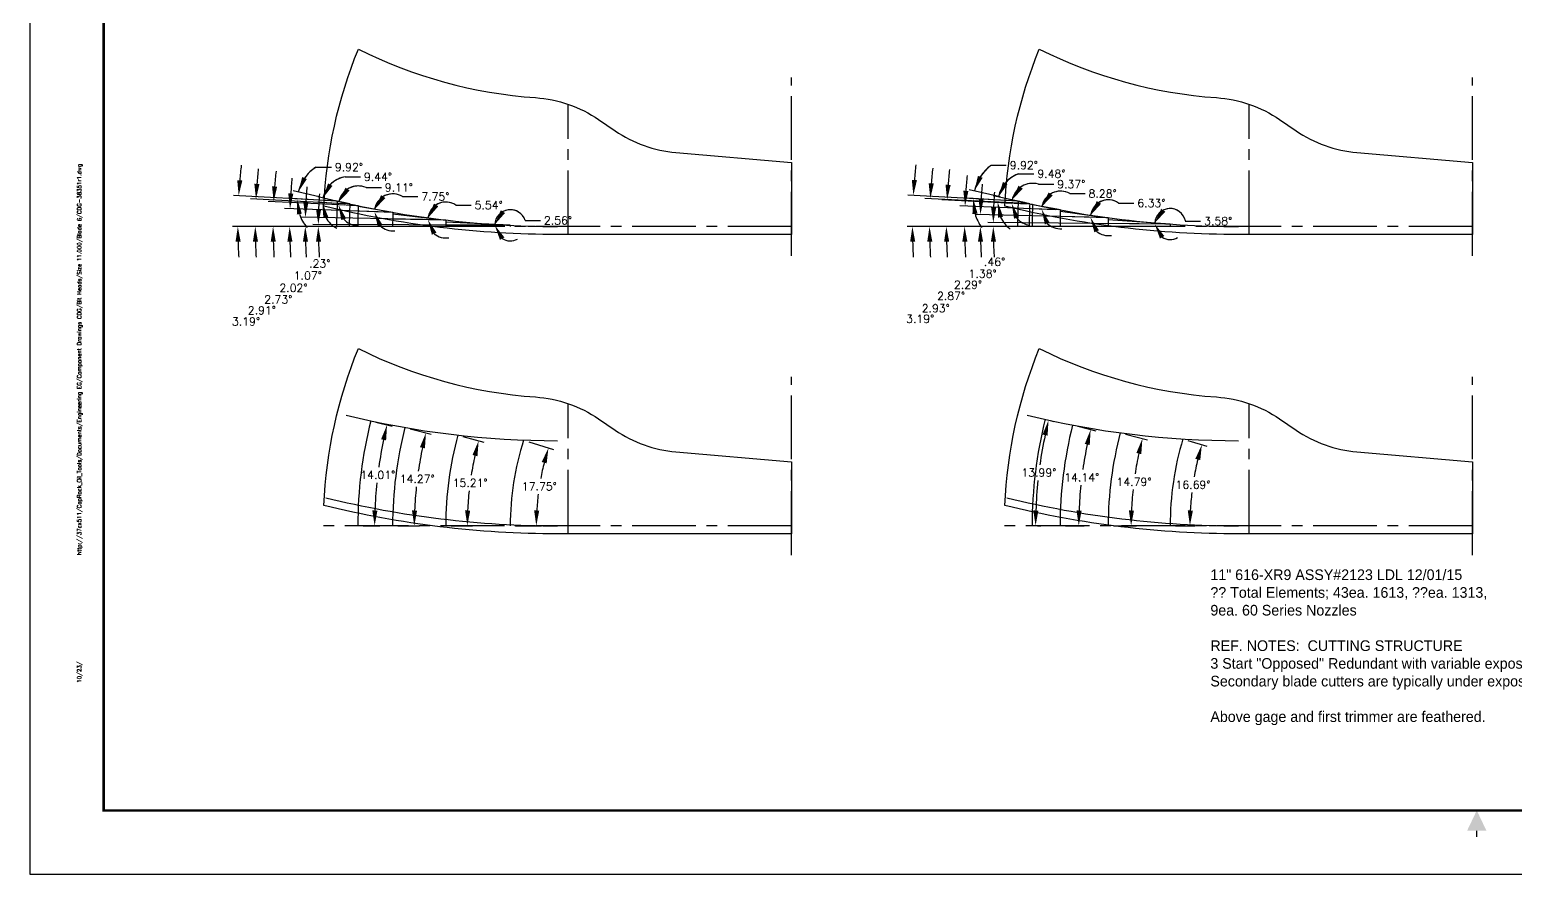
# Model space of a CAD drawing. Extents: x 0 to 80.8, y 22 to 44.
# Drawn here: x 0 to 17.45, y 22 to 31.92 of the extents above; entities that cross this region are included whole.
import ezdxf
from ezdxf.enums import TextEntityAlignment as Align

# ---------------------------------------------------------------- set-up
doc = ezdxf.new("R2010")
doc.units = 0
doc.header["$MEASUREMENT"] = 0
doc.linetypes.add('CENTER2', pattern=[1.125, 0.75, -0.125, 0.125, -0.125])
doc.layers.get('0').update_dxf_attribs({"linetype": 'CONTINUOUS'})
for name, color, linetype in [('CLine', 5, 'CENTER2'), ('Dims', 4, 'CONTINUOUS'), ('TEXT', 3, 'CONTINUOUS'), ('Title Block', 7, 'CONTINUOUS')]:
    doc.layers.add(name, color=color, linetype=linetype)
doc.styles.add('RomanD', font='romand.shx', dxfattribs={"width": 0.9})
doc.styles.add('RomanS', font='romans')
doc.dimstyles.new('Copy of Standard', dxfattribs={"dimtxt": 0.094, "dimasz": 0.18, "dimexe": 0.0625, "dimexo": 0.0625, "dimgap": 0.045, "dimtad": 0, "dimtih": 1, "dimtoh": 1, "dimdec": 4, "dimzin": 4, "dimdsep": 46, "dimtxsty": 'RomanS', "dimcen": 0.09, "dimazin": 1, "dimtfac": 1, "dimtdec": 4, "dimtofl": 0, "dimtmove": 0, "dimatfit": 1, "dimfxl": 1, "dimtolj": 1, "dimtzin": 0, "dimarcsym": 0})

# ---------------------------------------------------------------- blocks, each defined once
blk = doc.blocks.new('COT_Dblock')
at = {"layer": 'Title Block', "color": 8}
blk.add_lwpolyline([(0, 0), (34, 0), (34, 22), (0, 22)], close=True, dxfattribs=at)
at = {"layer": 'Title Block', "const_width": 0.03}
blk.add_lwpolyline([(33.13, 21.25), (0.87, 21.25), (0.87, 0.75), (33.13, 0.75)], close=True, dxfattribs=at)
at = {"layer": 'Title Block', "const_width": 0.015}
blk.add_lwpolyline([(17, 0.438), (17, 0.513)], dxfattribs=at)
at = {"layer": 'Title Block'}
blk.add_solid([(16.887, 0.513), (17.113, 0.513), (17, 0.75)], dxfattribs=at)
at = {"layer": 'Title Block', "color": 1, "style": 'RomanS', "flags": 8}
for tag, p in [('FNAME', (0.62, 3.75)), ('REVDATE', (0.62, 2.25)), ('USER', (0.62, 0.75))]:
    blk.add_attdef(tag, text='', height=0.047, rotation=90, dxfattribs=at).set_placement(p, align=Align.BOTTOM_LEFT)
at = {"layer": 'Title Block', "color": 3, "style": 'RomanS', "flags": 8}
blk.add_attdef('DRAWN', text='', height=0.11, dxfattribs=at).set_placement((28.7, 1.984), align=Align.MIDDLE_CENTER)
at = {"layer": 'Title Block', "color": 3, "style": 'RomanD', "width": 0.9, "flags": 8}
for tag, height, p in [('TITL1', 0.125, (31.337, 1.684)), ('TITL2', 0.094, (31.337, 1.514)), ('TITL3', 0.094, (31.337, 1.374))]:
    blk.add_attdef(tag, text='', height=height, dxfattribs=at).set_placement(p, align=Align.MIDDLE_CENTER)
at = {"layer": 'Title Block', "color": 3, "style": 'RomanS', "flags": 8}
for tag, p in [('DDATE', (28.356, 1.672)), ('CHECK', (28.356, 1.406)), ('MATRL', (28.356, 1.149)), ('PDATE', (28.356, 0.883)), ('SCALE', (29.896, 0.855)), ('SHEET', (32.005, 0.855))]:
    blk.add_attdef(tag, text='', height=0.094, dxfattribs=at).set_placement(p, align=Align.MIDDLE_LEFT)
for tag, p in [('FSCM#', (30.337, 1.121)), ('DWG#', (31.81, 1.121)), ('REV#', (32.97, 1.121))]:
    blk.add_attdef(tag, text='', height=0.094, dxfattribs=at).set_placement(p, align=Align.TOP_CENTER)
blk = doc.blocks.new('*D26')
at = {"layer": 'Dims', "color": 0, "lineweight": -2, "transparency": 16777216}
blk.add_line((13.576, 29.674), (13.756, 29.674), dxfattribs=at)
for start, end in [(11.3526, 175.9611), (57.1511, 116.5561), (238.9483, 298.3533)]:
    blk.add_arc((13.398, 29.639), 0.182, start, end, dxfattribs=at)
at = {"layer": 'Dims', "color": 0, "transparency": 16777216}
for points in [[(13.341, 29.784), (13.292, 29.818), (13.217, 29.651)], [(13.278, 29.468), (13.33, 29.498), (13.216, 29.64)]]:
    blk.add_solid(points, dxfattribs=at)
at = {"layer": 'Dims', "color": 0, "transparency": 16777216, "insert": (13.962, 29.674), "char_height": 0.094, "attachment_point": 5, "style": 'RomanS'}
blk.add_mtext('\\A1;3.58°', dxfattribs=at)
blk = doc.blocks.new('*D27')
at = {"layer": 'Dims', "color": 0, "lineweight": -2, "transparency": 16777216}
blk.add_line((12.793, 29.885), (12.973, 29.885), dxfattribs=at)
for start, end in [(54.6624, 172.2923), (70.9929, 121.6426), (229.2703, 279.92)]:
    blk.add_arc((12.671, 29.713), 0.21, start, end, dxfattribs=at)
at = {"layer": 'Dims', "color": 0, "transparency": 16777216}
for points in [[(12.586, 29.876), (12.536, 29.909), (12.463, 29.742)], [(12.507, 29.542), (12.561, 29.566), (12.461, 29.718)]]:
    blk.add_solid(points, dxfattribs=at)
at = {"layer": 'Dims', "color": 0, "transparency": 16777216, "insert": (13.177, 29.885), "char_height": 0.094, "attachment_point": 5, "style": 'RomanS'}
blk.add_mtext('\\A1;6.33°', dxfattribs=at)
blk = doc.blocks.new('*D28')
at = {"layer": 'Dims', "color": 0, "lineweight": -2, "transparency": 16777216}
blk.add_line((12.218, 29.996), (12.398, 29.996), dxfattribs=at)
for start, end in [(60.4878, 169.4288), (73.3857, 121.4072), (225.7322, 273.7537)]:
    blk.add_arc((12.109, 29.804), 0.221, start, end, dxfattribs=at)
at = {"layer": 'Dims', "color": 0, "transparency": 16777216}
for points in [[(12.018, 29.976), (11.969, 30.01), (11.891, 29.844)], [(11.926, 29.634), (11.982, 29.657), (11.888, 29.813)]]:
    blk.add_solid(points, dxfattribs=at)
at = {"layer": 'Dims', "color": 0, "transparency": 16777216, "insert": (12.604, 29.996), "char_height": 0.094, "attachment_point": 5, "style": 'RomanS'}
blk.add_mtext('\\A1;8.28°', dxfattribs=at)
blk = doc.blocks.new('*D29')
at = {"layer": 'Dims', "color": 0, "lineweight": -2, "transparency": 16777216}
for p, q in [((11.85, 30.107), (12.03, 30.107)), ((11.686, 29.875), (11.473, 29.885)), ((11.688, 29.89), (11.48, 29.935))]:
    blk.add_line(p, q, dxfattribs=at)
for start, end in [(74.1807, 167.7564), (82.2708, 125.0136), (219.8694, 262.6122)]:
    blk.add_arc((11.782, 29.87), 0.247, start, end, dxfattribs=at)
at = {"layer": 'Dims', "color": 0, "transparency": 16777216}
for points in [[(11.666, 30.055), (11.616, 30.089), (11.541, 29.922)], [(11.564, 29.702), (11.621, 29.721), (11.536, 29.882)]]:
    blk.add_solid(points, dxfattribs=at)
at = {"layer": 'Dims', "color": 0, "transparency": 16777216, "insert": (12.236, 30.107), "char_height": 0.094, "attachment_point": 5, "style": 'RomanS'}
blk.add_mtext('\\A1;9.37°', dxfattribs=at)
blk = doc.blocks.new('*D30')
at = {"layer": 'Dims', "color": 0, "lineweight": -2, "transparency": 16777216}
for p, q in [((11.617, 30.23), (11.797, 30.23)), ((11.55, 29.887), (11.31, 29.899)), ((11.553, 29.92), (11.32, 29.971))]:
    blk.add_line(p, q, dxfattribs=at)
for start, end in [(110.5583, 167.5857), (112.35, 139.9679), (204.683, 232.3009)]:
    blk.add_arc((11.749, 29.877), 0.377, start, end, dxfattribs=at)
at = {"layer": 'Dims', "color": 0, "transparency": 16777216}
for points in [[(11.487, 30.106), (11.433, 30.133), (11.381, 29.958)], [(11.377, 29.714), (11.436, 29.725), (11.372, 29.896)]]:
    blk.add_solid(points, dxfattribs=at)
at = {"layer": 'Dims', "color": 0, "transparency": 16777216, "insert": (12.003, 30.23), "char_height": 0.094, "attachment_point": 5, "style": 'RomanS'}
blk.add_mtext('\\A1;9.48°', dxfattribs=at)
blk = doc.blocks.new('*D31')
at = {"layer": 'Dims', "color": 0, "lineweight": -2, "transparency": 16777216}
for p, q in [((11.293, 30.33), (11.473, 30.33)), ((11.4, 29.957), (11.036, 30.042)), ((11.397, 29.92), (11.022, 29.941))]:
    blk.add_line(p, q, dxfattribs=at)
for start, end in [(127.2, 166.889), (127.7995, 147.3443), (196.3562, 215.901)]:
    blk.add_arc((11.614, 29.908), 0.53, start, end, dxfattribs=at)
at = {"layer": 'Dims', "color": 0, "transparency": 16777216}
for points in [[(11.195, 30.182), (11.14, 30.205), (11.097, 30.028)], [(11.075, 29.755), (11.135, 29.762), (11.084, 29.937)]]:
    blk.add_solid(points, dxfattribs=at)
at = {"layer": 'Dims', "color": 0, "transparency": 16777216, "insert": (11.679, 30.33), "char_height": 0.094, "attachment_point": 5, "style": 'RomanS'}
blk.add_mtext('\\A1;9.92°', dxfattribs=at)
blk = doc.blocks.new('*D32')
at = {"layer": 'Dims', "color": 0, "lineweight": -2, "transparency": 16777216}
for p, q in [((11.551, 29.911), (10.318, 29.98)), ((11.543, 29.61), (10.308, 29.61))]:
    blk.add_line(p, q, dxfattribs=at)
for start, end in [(173.677, 175.2442), (181.5672, 183.1345)]:
    blk.add_arc((16.951, 29.61), 6.581, start, end, dxfattribs=at)
at = {"layer": 'Dims', "color": 0, "transparency": 16777216}
for points in [[(10.423, 30.154), (10.363, 30.158), (10.381, 29.976)], [(10.343, 29.43), (10.403, 29.431), (10.37, 29.61)]]:
    blk.add_solid(points, dxfattribs=at)
at = {"layer": 'Dims', "color": 0, "transparency": 16777216, "insert": (10.461, 28.525), "char_height": 0.094, "attachment_point": 5, "style": 'RomanS'}
blk.add_mtext('\\A1;3.19°', dxfattribs=at)
blk = doc.blocks.new('*D33')
at = {"layer": 'Dims', "color": 0, "lineweight": -2, "transparency": 16777216}
for p, q in [((11.687, 29.88), (10.517, 29.94)), ((11.68, 29.61), (10.509, 29.61))]:
    blk.add_line(p, q, dxfattribs=at)
for start, end in [(173.832, 175.4486), (181.6166, 183.2332)]:
    blk.add_arc((16.951, 29.61), 6.38, start, end, dxfattribs=at)
at = {"layer": 'Dims', "color": 0, "transparency": 16777216}
for points in [[(10.621, 30.115), (10.561, 30.118), (10.58, 29.937)], [(10.544, 29.43), (10.604, 29.431), (10.571, 29.61)]]:
    blk.add_solid(points, dxfattribs=at)
at = {"layer": 'Dims', "color": 0, "transparency": 16777216, "insert": (10.644, 28.649), "char_height": 0.094, "attachment_point": 5, "style": 'RomanS'}
blk.add_mtext('\\A1;2.93°', dxfattribs=at)
blk = doc.blocks.new('*D34')
at = {"layer": 'Dims', "color": 0, "lineweight": -2, "transparency": 16777216}
for p, q in [((11.72, 29.873), (10.715, 29.923)), ((11.713, 29.61), (10.707, 29.61))]:
    blk.add_line(p, q, dxfattribs=at)
for start, end in [(173.7898, 175.4582), (181.6684, 183.3368)]:
    blk.add_arc((16.951, 29.61), 6.182, start, end, dxfattribs=at)
at = {"layer": 'Dims', "color": 0, "transparency": 16777216}
for points in [[(10.819, 30.098), (10.759, 30.102), (10.777, 29.92)], [(10.742, 29.43), (10.802, 29.431), (10.769, 29.61)]]:
    blk.add_solid(points, dxfattribs=at)
at = {"layer": 'Dims', "color": 0, "transparency": 16777216, "insert": (10.824, 28.794), "char_height": 0.094, "attachment_point": 5, "style": 'RomanS'}
blk.add_mtext('\\A1;2.87°', dxfattribs=at)
blk = doc.blocks.new('*D35')
at = {"layer": 'Dims', "color": 0, "lineweight": -2, "transparency": 16777216}
for p, q in [((12.046, 29.806), (10.926, 29.851)), ((12.042, 29.61), (10.921, 29.61))]:
    blk.add_line(p, q, dxfattribs=at)
for start, end in [(174.2543, 175.9825), (181.7282, 183.4564)]:
    blk.add_arc((16.951, 29.61), 5.968, start, end, dxfattribs=at)
at = {"layer": 'Dims', "color": 0, "transparency": 16777216}
for points in [[(11.028, 30.027), (10.968, 30.03), (10.988, 29.849)], [(10.956, 29.43), (11.016, 29.431), (10.983, 29.61)]]:
    blk.add_solid(points, dxfattribs=at)
at = {"layer": 'Dims', "color": 0, "transparency": 16777216, "insert": (11.023, 28.926), "char_height": 0.094, "attachment_point": 5, "style": 'RomanS'}
blk.add_mtext('\\A1;2.29°', dxfattribs=at)
blk = doc.blocks.new('*D36')
at = {"layer": 'Dims', "color": 0, "lineweight": -2, "transparency": 16777216}
for p, q in [((12.609, 29.715), (11.107, 29.751)), ((12.608, 29.61), (11.105, 29.61))]:
    blk.add_line(p, q, dxfattribs=at)
for start, end in [(175.054, 176.8373), (181.7833, 183.5666)]:
    blk.add_arc((16.951, 29.61), 5.783, start, end, dxfattribs=at)
at = {"layer": 'Dims', "color": 0, "transparency": 16777216}
for points in [[(11.206, 29.928), (11.147, 29.931), (11.169, 29.749)], [(11.14, 29.43), (11.2, 29.431), (11.168, 29.61)]]:
    blk.add_solid(points, dxfattribs=at)
at = {"layer": 'Dims', "color": 0, "transparency": 16777216, "insert": (11.194, 29.055), "char_height": 0.094, "attachment_point": 5, "style": 'RomanS'}
blk.add_mtext('\\A1;1.38°', dxfattribs=at)
blk = doc.blocks.new('*D37')
at = {"layer": 'Dims', "color": 0, "lineweight": -2, "transparency": 16777216}
for p, q in [((13.335, 29.639), (11.257, 29.656)), ((13.335, 29.61), (11.257, 29.61))]:
    blk.add_line(p, q, dxfattribs=at)
for start, end in [(175.8804, 177.7118), (181.8314, 183.6628)]:
    blk.add_arc((16.951, 29.61), 5.632, start, end, dxfattribs=at)
at = {"layer": 'Dims', "color": 0, "transparency": 16777216}
for points in [[(11.354, 29.834), (11.294, 29.836), (11.32, 29.655)], [(11.292, 29.43), (11.352, 29.431), (11.32, 29.61)]]:
    blk.add_solid(points, dxfattribs=at)
at = {"layer": 'Dims', "color": 0, "transparency": 16777216, "insert": (11.335, 29.195), "char_height": 0.094, "attachment_point": 5, "style": 'RomanS'}
blk.add_mtext('\\A1;.46°', dxfattribs=at)
blk = doc.blocks.new('*D38')
at = {"layer": 'Dims', "color": 0, "lineweight": -2, "transparency": 16777216}
blk.add_line((5.82, 29.681), (6, 29.681), dxfattribs=at)
for start, end in [(18.1044, 177.2087), (59.3965, 118.3026), (238.6715, 297.5776)]:
    blk.add_arc((5.646, 29.624), 0.183, start, end, dxfattribs=at)
at = {"layer": 'Dims', "color": 0, "transparency": 16777216}
for points in [[(5.584, 29.769), (5.534, 29.801), (5.463, 29.633)], [(5.524, 29.453), (5.577, 29.482), (5.463, 29.625)]]:
    blk.add_solid(points, dxfattribs=at)
at = {"layer": 'Dims', "color": 0, "transparency": 16777216, "insert": (6.206, 29.681), "char_height": 0.094, "attachment_point": 5, "style": 'RomanS'}
blk.add_mtext('\\A1;2.56°', dxfattribs=at)
blk = doc.blocks.new('*D39')
at = {"layer": 'Dims', "color": 0, "lineweight": -2, "transparency": 16777216}
blk.add_line((5.006, 29.861), (5.186, 29.861), dxfattribs=at)
for start, end in [(55.9357, 173.3912), (72.1919, 122.7916), (229.5309, 280.1305)]:
    blk.add_arc((4.888, 29.686), 0.211, start, end, dxfattribs=at)
at = {"layer": 'Dims', "color": 0, "transparency": 16777216}
for points in [[(4.8, 29.847), (4.749, 29.879), (4.679, 29.71)], [(4.724, 29.514), (4.779, 29.538), (4.678, 29.69)]]:
    blk.add_solid(points, dxfattribs=at)
at = {"layer": 'Dims', "color": 0, "transparency": 16777216, "insert": (5.392, 29.861), "char_height": 0.094, "attachment_point": 5, "style": 'RomanS'}
blk.add_mtext('\\A1;5.54°', dxfattribs=at)
blk = doc.blocks.new('*D40')
at = {"layer": 'Dims', "color": 0, "lineweight": -2, "transparency": 16777216}
blk.add_line((4.38, 29.961), (4.56, 29.961), dxfattribs=at)
for start, end in [(58.3967, 170.2333), (72.3777, 121.3055), (226.9069, 275.8346)]:
    blk.add_arc((4.266, 29.776), 0.217, start, end, dxfattribs=at)
at = {"layer": 'Dims', "color": 0, "transparency": 16777216}
for points in [[(4.178, 29.944), (4.128, 29.978), (4.052, 29.812)], [(4.09, 29.605), (4.145, 29.628), (4.049, 29.783)]]:
    blk.add_solid(points, dxfattribs=at)
at = {"layer": 'Dims', "color": 0, "transparency": 16777216, "insert": (4.766, 29.961), "char_height": 0.094, "attachment_point": 5, "style": 'RomanS'}
blk.add_mtext('\\A1;7.75°', dxfattribs=at)
blk = doc.blocks.new('*D41')
at = {"layer": 'Dims', "color": 0, "lineweight": -2, "transparency": 16777216}
for p, q in [((3.951, 30.068), (4.131, 30.068)), ((3.698, 29.861), (3.565, 29.867)), ((3.7, 29.887), (3.571, 29.914))]:
    blk.add_line(p, q, dxfattribs=at)
for start, end in [(67.0234, 168.1569), (77.2882, 122.7226), (222.7038, 268.1381)]:
    blk.add_arc((3.86, 29.853), 0.233, start, end, dxfattribs=at)
at = {"layer": 'Dims', "color": 0, "transparency": 16777216}
for points in [[(3.759, 30.032), (3.71, 30.066), (3.632, 29.901)], [(3.661, 29.685), (3.717, 29.705), (3.627, 29.864)]]:
    blk.add_solid(points, dxfattribs=at)
at = {"layer": 'Dims', "color": 0, "transparency": 16777216, "insert": (4.337, 30.068), "char_height": 0.094, "attachment_point": 5, "style": 'RomanS'}
blk.add_mtext('\\A1;9.11°', dxfattribs=at)
blk = doc.blocks.new('*D42')
at = {"layer": 'Dims', "color": 0, "lineweight": -2, "transparency": 16777216}
for p, q in [((3.705, 30.193), (3.885, 30.193)), ((3.55, 29.885), (3.376, 29.894)), ((3.553, 29.92), (3.384, 29.957))]:
    blk.add_line(p, q, dxfattribs=at)
for start, end in [(100.0366, 167.6476), (103.0393, 135.3434), (209.3916, 241.6958)]:
    blk.add_arc((3.761, 29.874), 0.324, start, end, dxfattribs=at)
at = {"layer": 'Dims', "color": 0, "transparency": 16777216}
for points in [[(3.557, 30.087), (3.505, 30.116), (3.445, 29.944)], [(3.45, 29.709), (3.508, 29.722), (3.438, 29.891)]]:
    blk.add_solid(points, dxfattribs=at)
at = {"layer": 'Dims', "color": 0, "transparency": 16777216, "insert": (4.091, 30.193), "char_height": 0.094, "attachment_point": 5, "style": 'RomanS'}
blk.add_mtext('\\A1;9.44°', dxfattribs=at)
blk = doc.blocks.new('*D43')
at = {"layer": 'Dims', "color": 0, "lineweight": -2, "transparency": 16777216}
for p, q in [((3.364, 30.307), (3.544, 30.307)), ((3.4, 29.957), (3.094, 30.029)), ((3.397, 29.92), (3.081, 29.937))]:
    blk.add_line(p, q, dxfattribs=at)
for start, end in [(121.9937, 166.889), (122.8632, 144.8761), (198.8244, 220.8373)]:
    blk.add_arc((3.614, 29.908), 0.471, start, end, dxfattribs=at)
at = {"layer": 'Dims', "color": 0, "transparency": 16777216}
for points in [[(3.256, 30.167), (3.201, 30.191), (3.155, 30.015)], [(3.138, 29.751), (3.197, 29.76), (3.143, 29.934)]]:
    blk.add_solid(points, dxfattribs=at)
at = {"layer": 'Dims', "color": 0, "transparency": 16777216, "insert": (3.75, 30.307), "char_height": 0.094, "attachment_point": 5, "style": 'RomanS'}
blk.add_mtext('\\A1;9.92°', dxfattribs=at)
blk = doc.blocks.new('*D44')
at = {"layer": 'Dims', "color": 0, "lineweight": -2, "transparency": 16777216}
for p, q in [((3.551, 29.911), (2.393, 29.976)), ((3.543, 29.61), (2.383, 29.61))]:
    blk.add_line(p, q, dxfattribs=at)
for start, end in [(173.641, 175.2263), (181.5852, 183.1705)]:
    blk.add_arc((8.951, 29.61), 6.506, start, end, dxfattribs=at)
at = {"layer": 'Dims', "color": 0, "transparency": 16777216}
for points in [[(2.498, 30.15), (2.438, 30.154), (2.455, 29.972)], [(2.418, 29.43), (2.478, 29.431), (2.445, 29.61)]]:
    blk.add_solid(points, dxfattribs=at)
at = {"layer": 'Dims', "color": 0, "transparency": 16777216, "insert": (2.541, 28.494), "char_height": 0.094, "attachment_point": 5, "style": 'RomanS'}
blk.add_mtext('\\A1;3.19°', dxfattribs=at)
blk = doc.blocks.new('*D45')
at = {"layer": 'Dims', "color": 0, "lineweight": -2, "transparency": 16777216}
for p, q in [((3.699, 29.877), (2.595, 29.934)), ((3.692, 29.61), (2.587, 29.61))]:
    blk.add_line(p, q, dxfattribs=at)
for start, end in [(173.8142, 175.4508), (181.6367, 183.2733)]:
    blk.add_arc((8.951, 29.61), 6.302, start, end, dxfattribs=at)
at = {"layer": 'Dims', "color": 0, "transparency": 16777216}
for points in [[(2.699, 30.108), (2.639, 30.112), (2.658, 29.93)], [(2.622, 29.43), (2.682, 29.431), (2.65, 29.61)]]:
    blk.add_solid(points, dxfattribs=at)
at = {"layer": 'Dims', "color": 0, "transparency": 16777216, "insert": (2.727, 28.625), "char_height": 0.094, "attachment_point": 5, "style": 'RomanS'}
blk.add_mtext('\\A1;2.91°', dxfattribs=at)
blk = doc.blocks.new('*D46')
at = {"layer": 'Dims', "color": 0, "lineweight": -2, "transparency": 16777216}
for p, q in [((3.798, 29.856), (2.803, 29.903)), ((3.792, 29.61), (2.796, 29.61))]:
    blk.add_line(p, q, dxfattribs=at)
for start, end in [(173.8837, 175.5766), (181.6929, 183.3858)]:
    blk.add_arc((8.951, 29.61), 6.092, start, end, dxfattribs=at)
at = {"layer": 'Dims', "color": 0, "transparency": 16777216}
for points in [[(2.907, 30.078), (2.847, 30.082), (2.866, 29.901)], [(2.831, 29.43), (2.891, 29.431), (2.859, 29.61)]]:
    blk.add_solid(points, dxfattribs=at)
at = {"layer": 'Dims', "color": 0, "transparency": 16777216, "insert": (2.92, 28.752), "char_height": 0.094, "attachment_point": 5, "style": 'RomanS'}
blk.add_mtext('\\A1;2.73°', dxfattribs=at)
blk = doc.blocks.new('*D47')
at = {"layer": 'Dims', "color": 0, "lineweight": -2, "transparency": 16777216}
for p, q in [((4.204, 29.778), (2.995, 29.82)), ((4.201, 29.61), (2.992, 29.61))]:
    blk.add_line(p, q, dxfattribs=at)
for start, end in [(174.4812, 176.2301), (181.7489, 183.4979)]:
    blk.add_arc((8.951, 29.61), 5.897, start, end, dxfattribs=at)
at = {"layer": 'Dims', "color": 0, "transparency": 16777216}
for points in [[(3.097, 29.996), (3.037, 30), (3.058, 29.818)], [(3.027, 29.43), (3.087, 29.431), (3.054, 29.61)]]:
    blk.add_solid(points, dxfattribs=at)
at = {"layer": 'Dims', "color": 0, "transparency": 16777216, "insert": (3.098, 28.889), "char_height": 0.094, "attachment_point": 5, "style": 'RomanS'}
blk.add_mtext('\\A1;2.02°', dxfattribs=at)
blk = doc.blocks.new('*D48')
at = {"layer": 'Dims', "color": 0, "lineweight": -2, "transparency": 16777216}
for p, q in [((4.826, 29.687), (3.176, 29.718)), ((4.825, 29.61), (3.175, 29.61))]:
    blk.add_line(p, q, dxfattribs=at)
for start, end in [(175.3211, 177.1261), (181.8051, 183.6102)]:
    blk.add_arc((8.951, 29.61), 5.714, start, end, dxfattribs=at)
at = {"layer": 'Dims', "color": 0, "transparency": 16777216}
for points in [[(3.275, 29.896), (3.215, 29.898), (3.238, 29.717)], [(3.21, 29.43), (3.27, 29.431), (3.237, 29.61)]]:
    blk.add_solid(points, dxfattribs=at)
at = {"layer": 'Dims', "color": 0, "transparency": 16777216, "insert": (3.267, 29.034), "char_height": 0.094, "attachment_point": 5, "style": 'RomanS'}
blk.add_mtext('\\A1;1.07°', dxfattribs=at)
blk = doc.blocks.new('*D49')
at = {"layer": 'Dims', "color": 0, "lineweight": -2, "transparency": 16777216}
for p, q in [((5.583, 29.624), (3.328, 29.633)), ((5.583, 29.61), (3.328, 29.61))]:
    blk.add_line(p, q, dxfattribs=at)
for start, end in [(176.0559, 177.9107), (181.8547, 183.7095)]:
    blk.add_arc((8.951, 29.61), 5.561, start, end, dxfattribs=at)
at = {"layer": 'Dims', "color": 0, "transparency": 16777216}
for points in [[(3.424, 29.812), (3.364, 29.814), (3.39, 29.633)], [(3.363, 29.43), (3.423, 29.431), (3.39, 29.61)]]:
    blk.add_solid(points, dxfattribs=at)
at = {"layer": 'Dims', "color": 0, "transparency": 16777216, "insert": (3.408, 29.174), "char_height": 0.094, "attachment_point": 5, "style": 'RomanS'}
blk.add_mtext('\\A1;.23°', dxfattribs=at)
blk = doc.blocks.new('*D54')
at = {"layer": 'Dims', "color": 0, "lineweight": -2, "transparency": 16777216}
for p, q in [((13.607, 27.096), (13.83, 27.029)), ((13.46, 26.094), (13.693, 26.094))]:
    blk.add_line(p, q, dxfattribs=at)
for start, end in [(166.4158, 170.047), (173.2561, 176.8939)]:
    blk.add_arc((16.951, 26.094), 3.321, start, end, dxfattribs=at)
at = {"layer": 'Dims', "color": 0, "transparency": 16777216}
for points in [[(13.694, 26.881), (13.752, 26.866), (13.77, 27.047)], [(13.665, 26.273), (13.605, 26.274), (13.63, 26.094)]]:
    blk.add_solid(points, dxfattribs=at)
at = {"layer": 'Dims', "color": 0, "transparency": 16777216, "insert": (13.666, 26.576), "char_height": 0.094, "attachment_point": 5, "style": 'RomanS'}
blk.add_mtext('\\A1;16.69°', dxfattribs=at)
blk = doc.blocks.new('*D55')
at = {"layer": 'Dims', "color": 0, "lineweight": -2, "transparency": 16777216}
for p, q in [((12.872, 27.171), (13.133, 27.102)), ((12.733, 26.094), (13.002, 26.094))]:
    blk.add_line(p, q, dxfattribs=at)
for start, end in [(167.777, 171.276), (173.9261, 177.429)]:
    blk.add_arc((16.951, 26.094), 4.012, start, end, dxfattribs=at)
at = {"layer": 'Dims', "color": 0, "transparency": 16777216}
for points in [[(13.001, 26.95), (13.059, 26.936), (13.072, 27.118)], [(12.973, 26.273), (12.913, 26.274), (12.939, 26.094)]]:
    blk.add_solid(points, dxfattribs=at)
at = {"layer": 'Dims', "color": 0, "transparency": 16777216, "insert": (12.973, 26.61), "char_height": 0.094, "attachment_point": 5, "style": 'RomanS'}
blk.add_mtext('\\A1;14.79°', dxfattribs=at)
blk = doc.blocks.new('*D56')
at = {"layer": 'Dims', "color": 0, "lineweight": -2, "transparency": 16777216}
for p, q in [((12.312, 27.263), (12.525, 27.209)), ((12.167, 26.094), (12.387, 26.094))]:
    blk.add_line(p, q, dxfattribs=at)
for start, end in [(168.0854, 171.7787), (174.0748, 177.7709)]:
    blk.add_arc((16.951, 26.094), 4.627, start, end, dxfattribs=at)
at = {"layer": 'Dims', "color": 0, "transparency": 16777216}
for points in [[(12.395, 27.056), (12.453, 27.042), (12.464, 27.224)], [(12.358, 26.273), (12.298, 26.274), (12.324, 26.094)]]:
    blk.add_solid(points, dxfattribs=at)
at = {"layer": 'Dims', "color": 0, "transparency": 16777216, "insert": (12.359, 26.663), "char_height": 0.094, "attachment_point": 5, "style": 'RomanS'}
blk.add_mtext('\\A1;14.14°', dxfattribs=at)
blk = doc.blocks.new('*D57')
at = {"layer": 'Dims', "color": 0, "lineweight": -2, "transparency": 16777216}
for p, q in [((11.99, 27.33), (12.03, 27.32)), ((11.838, 26.094), (11.879, 26.094))]:
    blk.add_line(p, q, dxfattribs=at)
for start, end in [(168.0202, 171.9702), (174.039, 177.9913)]:
    blk.add_arc((16.951, 26.094), 5.134, start, end, dxfattribs=at)
at = {"layer": 'Dims', "color": 0, "transparency": 16777216}
for points in [[(11.899, 27.166), (11.958, 27.153), (11.969, 27.335)], [(11.85, 26.273), (11.79, 26.274), (11.817, 26.094)]]:
    blk.add_solid(points, dxfattribs=at)
at = {"layer": 'Dims', "color": 0, "transparency": 16777216, "insert": (11.855, 26.719), "char_height": 0.094, "attachment_point": 5, "style": 'RomanS'}
blk.add_mtext('\\A1;13.99°', dxfattribs=at)
blk = doc.blocks.new('*D58')
at = {"layer": 'Dims', "color": 0, "lineweight": -2, "transparency": 16777216}
for p, q in [((5.862, 27.082), (6.153, 26.989)), ((5.708, 26.094), (6.013, 26.094))]:
    blk.add_line(p, q, dxfattribs=at)
for start, end in [(165.6899, 169.3432), (172.9002, 176.5621)]:
    blk.add_arc((8.951, 26.094), 3, start, end, dxfattribs=at)
at = {"layer": 'Dims', "color": 0, "transparency": 16777216}
for points in [[(6.015, 26.844), (6.073, 26.827), (6.094, 27.008)], [(5.986, 26.273), (5.926, 26.275), (5.951, 26.094)]]:
    blk.add_solid(points, dxfattribs=at)
at = {"layer": 'Dims', "color": 0, "transparency": 16777216, "insert": (5.987, 26.557), "char_height": 0.094, "attachment_point": 5, "style": 'RomanS'}
blk.add_mtext('\\A1;17.75°', dxfattribs=at)
blk = doc.blocks.new('*D59')
at = {"layer": 'Dims', "color": 0, "lineweight": -2, "transparency": 16777216}
for p, q in [((5.09, 27.143), (5.334, 27.077)), ((4.95, 26.094), (5.203, 26.094))]:
    blk.add_line(p, q, dxfattribs=at)
for start, end in [(167.4963, 170.9968), (173.7882, 177.2932)]:
    blk.add_arc((8.951, 26.094), 3.811, start, end, dxfattribs=at)
at = {"layer": 'Dims', "color": 0, "transparency": 16777216}
for points in [[(5.202, 26.926), (5.26, 26.911), (5.274, 27.093)], [(5.175, 26.273), (5.115, 26.274), (5.141, 26.094)]]:
    blk.add_solid(points, dxfattribs=at)
at = {"layer": 'Dims', "color": 0, "transparency": 16777216, "insert": (5.174, 26.598), "char_height": 0.094, "attachment_point": 5, "style": 'RomanS'}
blk.add_mtext('\\A1;15.21°', dxfattribs=at)
blk = doc.blocks.new('*D60')
at = {"layer": 'Dims', "color": 0, "lineweight": -2, "transparency": 16777216}
for p, q in [((4.469, 27.234), (4.715, 27.171)), ((4.326, 26.094), (4.58, 26.094))]:
    blk.add_line(p, q, dxfattribs=at)
for start, end in [(168.0546, 171.6641), (174.0609, 177.6735)]:
    blk.add_arc((8.951, 26.094), 4.433, start, end, dxfattribs=at)
at = {"layer": 'Dims', "color": 0, "transparency": 16777216}
for points in [[(4.585, 27.018), (4.643, 27.004), (4.655, 27.187)], [(4.551, 26.273), (4.491, 26.274), (4.518, 26.094)]]:
    blk.add_solid(points, dxfattribs=at)
at = {"layer": 'Dims', "color": 0, "transparency": 16777216, "insert": (4.552, 26.644), "char_height": 0.094, "attachment_point": 5, "style": 'RomanS'}
blk.add_mtext('\\A1;14.27°', dxfattribs=at)
blk = doc.blocks.new('*D61')
at = {"layer": 'Dims', "color": 0, "lineweight": -2, "transparency": 16777216}
for p, q in [((4.067, 27.313), (4.259, 27.265)), ((3.917, 26.094), (4.115, 26.094))]:
    blk.add_line(p, q, dxfattribs=at)
for start, end in [(168.0922, 171.908), (174.0763, 177.8947)]:
    blk.add_arc((8.951, 26.094), 4.899, start, end, dxfattribs=at)
at = {"layer": 'Dims', "color": 0, "transparency": 16777216}
for points in [[(4.128, 27.111), (4.187, 27.098), (4.198, 27.28)], [(4.085, 26.273), (4.025, 26.274), (4.052, 26.094)]]:
    blk.add_solid(points, dxfattribs=at)
at = {"layer": 'Dims', "color": 0, "transparency": 16777216, "insert": (4.089, 26.691), "char_height": 0.094, "attachment_point": 5, "style": 'RomanS'}
blk.add_mtext('\\A1;14.01°', dxfattribs=at)

msp = doc.modelspace()

# ---------------------------------------------------------------- linework, layer by layer
at = {"flags": 128}
for points in [[(3.45631, 29.84889, -0.08648905), (3.86099, 31.69366, 0.0990745), (5.94282, 31.12364, -0.13300265), (6.68358, 30.86643), (6.8772, 30.73435, 0.12854852), (7.59176, 30.4792), (8.95113, 30.36027), (8.95113, 29.51652), (6.20113, 29.51652, -0.06032463)], [(11.45631, 29.84889, -0.08648905), (11.86099, 31.69366, 0.0990745), (13.94282, 31.12364, -0.13300265), (14.68358, 30.86643), (14.8772, 30.73435, 0.12854852), (15.59176, 30.4792), (16.95113, 30.36027), (16.95113, 29.51652), (14.20113, 29.51652, -0.06032463)], [(3.45631, 26.3323, -0.08648905), (3.86099, 28.17707, 0.0990745), (5.94282, 27.60706, -0.13300265), (6.68358, 27.34985), (6.8772, 27.21776, 0.12854852), (7.59176, 26.96261), (8.95113, 26.84368), (8.95113, 25.99993), (6.20113, 25.99993, -0.06032463)], [(11.45631, 26.3323, -0.08648905), (11.86099, 28.17707, 0.0990745), (13.94282, 27.60706, -0.13300265), (14.68358, 27.34985), (14.8772, 27.21776, 0.12854852), (15.59176, 26.96261), (16.95113, 26.84368), (16.95113, 25.99993), (14.20113, 25.99993, -0.06032463)]]:
    msp.add_lwpolyline(points, format="xyb", close=True, dxfattribs=at)
at = {"color": 1}
for centre, radius in [((6.20113, 41.01652), 11.40625), ((14.20113, 41.01652), 11.40625), ((6.20113, 37.49993), 10.40625), ((14.20113, 37.49993), 10.40625), ((6.20113, 37.49993), 11.40625), ((14.20113, 37.49993), 11.40625)]:
    msp.add_arc(centre, radius, 256.191348, 270, dxfattribs=at)
at = {"layer": 'CLine'}
for p, q in [((8.95113, 29.26652), (8.95113, 31.36176)), ((16.95113, 29.26652), (16.95113, 31.36176)), ((6.32613, 29.51652), (6.32613, 31.04574)), ((14.32613, 29.51652), (14.32613, 31.04574)), ((8.95113, 25.74993), (8.95113, 27.84517)), ((16.95113, 25.74993), (16.95113, 27.84517)), ((6.32613, 25.99993), (6.32613, 27.52916)), ((14.32613, 25.99993), (14.32613, 27.52916))]:
    msp.add_line(p, q, dxfattribs=at)
at = {"layer": 'CLine', "color": 1}
for p, q in [((8.95113, 29.61027), (3.43113, 29.61027)), ((16.95113, 29.61027), (11.43113, 29.61027)), ((8.95113, 26.09368), (3.43113, 26.09368)), ((16.95113, 26.09368), (11.43113, 26.09368))]:
    msp.add_line(p, q, dxfattribs=at)
at = {"layer": 'TEXT'}
for p, q in [((3.61376, 29.9076), (3.45964, 29.91619)), ((3.46121, 29.94313), (3.61376, 29.9076)), ((3.76105, 29.87432), (3.61239, 29.88189)), ((3.76105, 29.87432), (3.6137, 29.90659)), ((3.8602, 29.85307), (3.76024, 29.85784)), ((3.76103, 29.87387), (3.8602, 29.85307)), ((4.26621, 29.77558), (3.85985, 29.84553)), ((11.61376, 29.9076), (11.45964, 29.91619)), ((11.46121, 29.94313), (11.61376, 29.9076)), ((11.74902, 29.87696), (11.6125, 29.88396)), ((11.74902, 29.87696), (11.61371, 29.90675)), ((11.78223, 29.86971), (11.74874, 29.87139)), ((11.74902, 29.87691), (11.78223, 29.86971)), ((12.10856, 29.80386), (11.78198, 29.86481)), ((4.26621, 29.77558), (3.85758, 29.79)), ((4.88839, 29.68606), (4.26411, 29.69771)), ((4.26563, 29.75822), (4.88839, 29.68606)), ((12.10856, 29.80386), (11.77985, 29.817)), ((12.67133, 29.71332), (12.1061, 29.72693)), ((12.10801, 29.78956), (12.67133, 29.71332)), ((13.39775, 29.6386), (12.67083, 29.68992)), ((5.64567, 29.6238), (4.88772, 29.62691)), ((5.64567, 29.6238), (4.888, 29.66074)), ((13.39775, 29.6386), (12.67023, 29.6444))]:
    msp.add_line(p, q, dxfattribs=at)
for centre, radius, start in [((8.95113, 29.61027), 5.34564, 176.811486), ((8.95113, 29.61027), 5.19679, 177.087511), ((8.95113, 29.61027), 5.09672, 177.269467), ((16.95113, 29.61027), 5.34564, 176.811486), ((16.95113, 29.61027), 5.20894, 177.065213), ((16.95113, 29.61027), 5.17541, 177.126635), ((8.95113, 29.61027), 4.68783, 177.979072), ((8.95113, 29.61027), 4.06345, 178.931234), ((16.95113, 29.61027), 4.84643, 177.7107), ((16.95113, 29.61027), 4.28104, 178.62064), ((8.95113, 29.61027), 3.30549, 179.765424), ((16.95113, 29.61027), 3.55349, 179.54325), ((8.95113, 26.09368), 5.09672, 165.986886), ((8.95113, 26.09368), 4.68783, 165.728156), ((16.95113, 26.09368), 5.17541, 166.011513), ((16.95113, 26.09368), 4.84643, 165.856361), ((8.95113, 26.09368), 4.06345, 164.789554), ((8.95113, 26.09368), 3.3055, 162.251961), ((16.95113, 26.09368), 4.28104, 165.206088), ((16.95113, 26.09368), 3.5535, 163.309709)]:
    msp.add_arc(centre, radius, start, 180, dxfattribs=at)

# ---------------------------------------------------------------- block references
at = {"layer": 'Title Block'}
ref = msp.add_blockref('COT_Dblock', (0, 22), dxfattribs=at)
ref.add_attrib('REVDATE', '10/23/', dxfattribs={"color": 1, "height": 0.047, "rotation": 90, "style": 'RomanS', "flags": 8}).set_placement((0.62, 24.25), align=Align.BOTTOM_LEFT)
ref.add_attrib('FNAME', 'http://37cx511/CapRock_Oil_Tools/Documents/Engineering EG/Component Drawings CDG/Bit Heads/Size 11.000/Blade 6/CDG-38351r1.dwg', dxfattribs={"color": 1, "height": 0.047, "rotation": 90, "style": 'RomanS', "flags": 8}).set_placement((0.62, 25.75), align=Align.BOTTOM_LEFT)

# ---------------------------------------------------------------- texts
at = {"layer": 'TEXT', "insert": (13.87055, 25.58167), "char_height": 0.125, "width": 8.4192095, "attachment_point": 1}
msp.add_mtext('11" 616-XR9 ASSY#2123 LDL 12/01/15\\P?? Total Elements; 43ea. 1613, ??ea. 1313,\\P9ea. 60 Series Nozzles\\P\\PREF. NOTES:  CUTTING STRUCTURE\\P3 Start "Opposed" Redundant with variable exposure.  \\PSecondary blade cutters are typically under exposed parallel to bit axis by -.020". \\P\\PAbove gage and first trimmer are feathered.', dxfattribs=at)

# ---------------------------------------------------------------- dimensions: what is measured, and where the dimension line sits
at = {"layer": 'Dims'}
for base, line1, line2, picture, middle in [((3.14538, 29.96093), ((3.46121, 29.94313), (3.61376, 29.9076)), ((3.61376, 29.9076), (3.45964, 29.91619)), '*D43', (3.75014, 30.3074)), ((11.08692, 29.96759), ((11.46121, 29.94313), (11.61376, 29.9076)), ((11.61376, 29.9076), (11.45964, 29.91619)), '*D31', (11.67932, 30.32995)), ((3.43934, 29.90847), ((3.76105, 29.87432), (3.6137, 29.90659)), ((3.76105, 29.87432), (3.61239, 29.88189)), '*D42', (4.09082, 30.19289)), ((11.37409, 29.917), ((11.74902, 29.87696), (11.61371, 29.90675)), ((11.74902, 29.87696), (11.6125, 29.88396)), '*D30', (12.00275, 30.23002)), ((3.62833, 29.87649), ((3.76103, 29.87387), (3.8602, 29.85307)), ((3.8602, 29.85307), (3.76024, 29.85784)), '*D41', (4.33732, 30.06763)), ((4.04959, 29.79303), ((4.26621, 29.77558), (3.85985, 29.84553)), ((4.26621, 29.77558), (3.85758, 29.79)), '*D40', (4.76624, 29.96068)), ((11.536607, 29.895509), ((11.749019, 29.876914), (11.782228, 29.869707)), ((11.782228, 29.869707), (11.748739, 29.871388)), '*D29', (12.235697, 30.107326)), ((11.88824, 29.82333), ((12.10856, 29.80386), (11.78198, 29.86481)), ((12.10856, 29.80386), (11.77985, 29.817)), '*D28', (12.60366, 29.99634)), ((4.67807, 29.69678), ((4.26563, 29.75822), (4.88839, 29.68606)), ((4.88839, 29.68606), (4.26411, 29.69771)), '*D39', (5.39249, 29.86052)), ((12.46132, 29.72613), ((12.10801, 29.78956), (12.67133, 29.71332)), ((12.67133, 29.71332), (12.1061, 29.72693)), '*D27', (13.17693, 29.88496)), ((5.46266, 29.62728), ((5.64567, 29.6238), (4.888, 29.66074)), ((5.64567, 29.6238), (4.88772, 29.62691)), '*D38', (6.20578, 29.68068)), ((13.21619, 29.64383), ((13.39775, 29.6386), (12.67083, 29.68992)), ((13.39775, 29.6386), (12.67023, 29.6444)), '*D26', (13.96198, 29.67435))]:
    dim = msp.add_angular_dim_2l(base=base, line1=line1, line2=line2, dimstyle='Copy of Standard', dxfattribs=at)
    dim.commit()
    dim.dimension.update_dxf_attribs({"geometry": picture, "text_midpoint": middle})
for base, center, p1, p2, picture, middle in [((2.44957, 29.85159), (8.95113, 29.61027), (3.61376, 29.9076), (3.60549, 29.61027), '*D44', (2.5415, 28.49443)), ((2.65318, 29.82378), (8.95113, 29.61027), (3.76105, 29.87432), (3.75434, 29.61027), '*D45', (2.72708, 28.62493)), ((2.86185, 29.8038), (8.95113, 29.61027), (3.8602, 29.85307), (3.85441, 29.61027), '*D46', (2.91953, 28.752)), ((10.37496, 29.85436), (16.95113, 29.61027), (11.61376, 29.9076), (11.60549, 29.61027), '*D32', (10.46061, 28.52457)), ((10.575, 29.82809), (16.95113, 29.61027), (11.74902, 29.87696), (11.74219, 29.61027), '*D33', (10.64406, 28.64939)), ((10.77289, 29.81691), (16.95113, 29.61027), (11.78223, 29.86971), (11.77572, 29.61027), '*D34', (10.8236, 28.7937)), ((10.98546, 29.76922), (16.95113, 29.61027), (12.10856, 29.80386), (12.1047, 29.61027), '*D35', (11.02266, 28.92632)), ((3.05564, 29.74893), (8.95113, 29.61027), (4.26621, 29.77558), (4.2633, 29.61027), '*D47', (3.09823, 28.88937)), ((3.2379, 29.68132), (8.95113, 29.61027), (4.88839, 29.68606), (4.88768, 29.61027), '*D48', (3.26663, 29.03362)), ((11.16843, 29.70309), (16.95113, 29.61027), (12.67133, 29.71332), (12.67009, 29.61027), '*D36', (11.1944, 29.05504)), ((3.39045, 29.62545), (8.95113, 29.61027), (5.64567, 29.6238), (5.64564, 29.61027), '*D49', (3.40753, 29.17442)), ((11.31969, 29.6402), (16.95113, 29.61027), (13.39775, 29.6386), (13.39764, 29.61027), '*D37', (11.33491, 29.19545))]:
    dim = msp.add_angular_dim_3p(base=base, center=center, p1=p1, p2=p2, dimstyle='Copy of Standard', dxfattribs=at)
    dim.commit()
    dim.dimension.update_dxf_attribs({"geometry": picture, "text_midpoint": middle, "dimtype": 165})
for base, center, p1, p2, picture, middle in [((4.11707, 26.88894), (8.95113, 26.09368), (4.00609, 27.32782), (3.85441, 26.09368), '*D61', (4.08868, 26.69128)), ((4.57882, 26.8265), (8.95113, 26.09368), (4.40798, 27.24934), (4.2633, 26.09368), '*D60', (4.55218, 26.6444)), ((11.88452, 26.9257), (16.95113, 26.09368), (11.9292, 27.34472), (11.77572, 26.09368), '*D57', (11.85487, 26.71891)), ((12.38661, 26.85172), (16.95113, 26.09368), (12.25161, 27.27793), (12.1047, 26.09368), '*D56', (12.3593, 26.66333)), ((5.20011, 26.76457), (8.95113, 26.09368), (5.03003, 27.15979), (4.88768, 26.09368), '*D59', (5.1741, 26.598)), ((6.01459, 26.70887), (8.95113, 26.09368), (5.80295, 27.1013), (5.64563, 26.09368), '*D58', (5.98676, 26.55652)), ((12.99864, 26.78085), (16.95113, 26.09368), (12.812, 27.18682), (12.67009, 26.09368), '*D55', (12.97274, 26.61017)), ((13.69281, 26.73453), (16.95113, 26.09368), (13.54734, 27.11424), (13.39763, 26.09368), '*D54', (13.66555, 26.57564))]:
    dim = msp.add_angular_dim_3p(base=base, center=center, p1=p1, p2=p2, dimstyle='Copy of Standard', dxfattribs=at)
    dim.commit()
    dim.dimension.update_dxf_attribs({"geometry": picture, "text_midpoint": middle})

doc.saveas('drawing.dxf')
